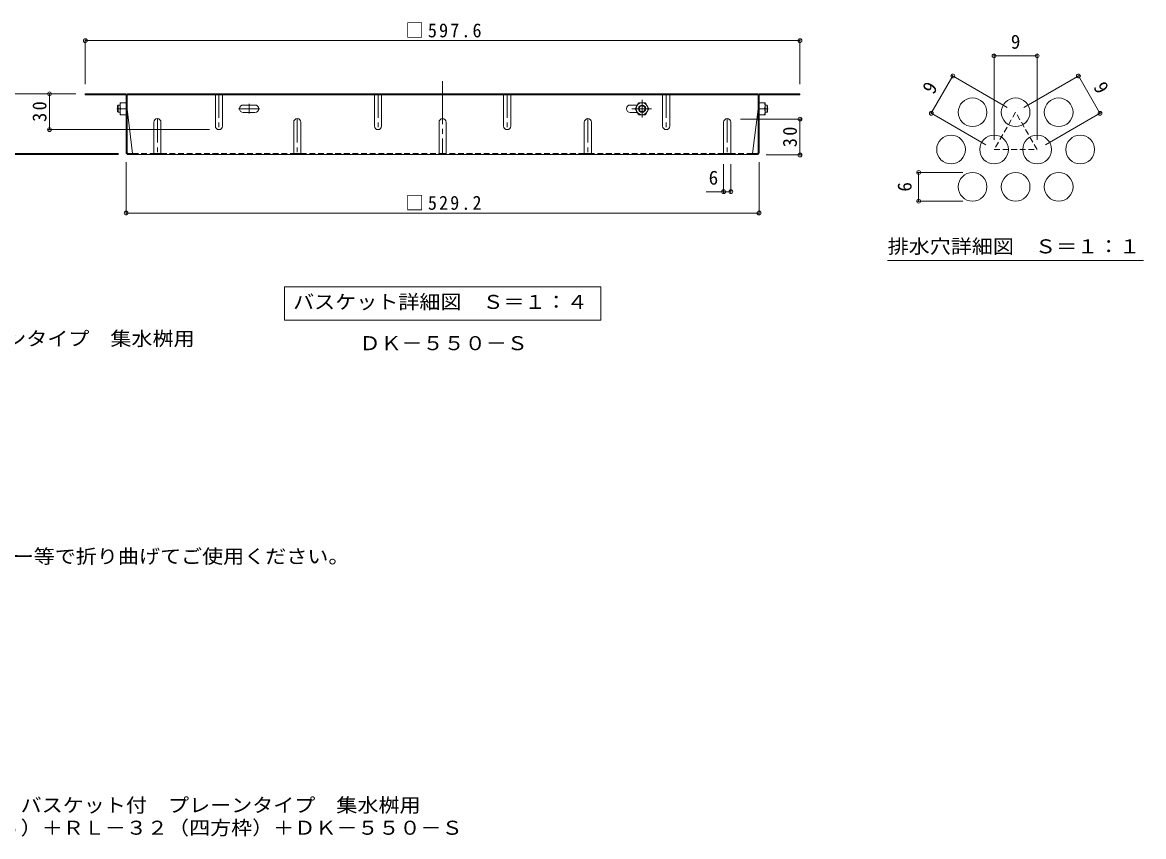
# Model space of a CAD drawing. Units: millimetres at full size, sheet at 1:4, with parts at other scales. Extents: x -932 to 1022, y -779 to 757.
# Drawn here: x 85 to 1022, y -779 to -98 of the extents above; entities that cross this region are included whole.
import ezdxf
from ezdxf.enums import TextEntityAlignment as Align

# ---------------------------------------------------------------- set-up
doc = ezdxf.new("R2010")
doc.units = ezdxf.units.MM
doc.header["$LTSCALE"] = 4
doc.header["$PDMODE"] = 32
doc.header["$PDSIZE"] = 3.2
for name, pattern in [('CHAIN1', [8, 5, -1, 1, -1]), ('CHAIN2', [12, 9, -1, 1, -1]), ('DASHED1', [1.8, 1.2, -0.6])]:
    doc.linetypes.add(name, pattern=pattern)
for name, color, linetype, lineweight in [('A-1_躯体', 3, 'Continuous', 9), ('A-4_その他', 7, 'Continuous', 9), ('A-5_文字', 7, 'Continuous', 9), ('A-7_ハッチ', 2, 'Continuous', 9), ('A-8_記号', 2, 'Continuous', 9), ('A-B_ﾊｯﾁ', 2, 'Continuous', 9), ('D-4_その他', 7, 'Continuous', 9), ('F-4_F-4ﾚｲﾔ', 7, 'Continuous', 9), ('F-6_F-6ﾚｲﾔ', 2, 'Continuous', 9), ('F-7_F-7ﾚｲﾔ', 2, 'Continuous', 9)]:
    doc.layers.add(name, color=color, linetype=linetype, lineweight=lineweight)
doc.layers.add('F-5_F-5ﾚｲﾔ', color=2, linetype='Continuous')
doc.styles.add('ＭＳ ゴシック', font='')
doc.styles.get('ＭＳ ゴシック').set_extended_font_data('MS Gothic')

msp = doc.modelspace()

# ---------------------------------------------------------------- linework, layer by layer
at = {"layer": 'A-1_躯体'}
for p, q in [((164.592, -167.595), (164.092, -168.095)), ((164.092, -173.095), (164.092, -168.095)), ((164.592, -173.595), (164.592, -167.595)), ((166.292, -167.595), (164.592, -167.595)), ((705.492, -167.595), (707.192, -167.595)), ((707.192, -167.595), (707.692, -168.095)), ((707.192, -173.595), (707.192, -167.595)), ((707.692, -173.095), (707.692, -168.095)), ((164.592, -173.595), (164.092, -173.095)), ((166.292, -173.595), (164.592, -173.595)), ((705.492, -173.595), (707.192, -173.595)), ((707.192, -173.595), (707.692, -173.095))]:
    msp.add_line(p, q, dxfattribs=at)
at = {"layer": 'A-4_その他'}
for p, q in [((137.089, -112.436), (137.089, -150.095)), ((137.089, -112.436), (137.089, -150.095)), ((734.696, -112.436), (734.696, -150.095)), ((734.696, -112.436), (734.696, -150.095)), ((137.089, -113.636), (734.696, -113.636)), ((137.089, -113.636), (734.696, -113.636)), ((77.008, -158.095), (129.089, -158.095)), ((107.229, -158.095), (107.229, -188.095)), ((735.896, -179.295), (684.892, -179.295)), ((735.896, -179.295), (684.892, -179.295)), ((734.696, -209.295), (734.696, -179.295)), ((734.696, -209.295), (734.696, -179.295)), ((106.029, -188.095), (240.892, -188.095)), ((77.008, -208.095), (164.759, -208.095)), ((77.008, -208.895), (164.892, -208.895)), ((171.292, -259.053), (171.292, -215.295)), ((171.292, -259.053), (171.292, -215.295)), ((700.492, -259.053), (700.492, -215.295)), ((700.492, -259.053), (700.492, -215.295)), ((735.896, -209.295), (706.492, -209.295)), ((735.896, -209.295), (706.492, -209.295)), ((670.892, -241.219), (670.892, -216.895)), ((676.892, -241.219), (676.892, -216.895)), ((656.317, -240.019), (676.892, -240.019)), ((171.292, -257.853), (700.492, -257.853)), ((171.292, -257.853), (700.492, -257.853))]:
    msp.add_line(p, q, dxfattribs=at)
for p in [(137.089, -113.636), (734.696, -113.636), (107.229, -158.095), (734.696, -179.295), (107.229, -188.095), (734.696, -209.295), (670.892, -240.019), (676.892, -240.019), (171.292, -257.853), (700.492, -257.853)]:
    msp.add_point(p, dxfattribs=at)
at = {"layer": 'A-5_文字'}
for p, q in [((303.692, -319.53), (568.092, -319.53)), ((303.692, -319.53), (303.692, -347.53)), ((568.092, -319.53), (568.092, -347.53)), ((303.692, -347.53), (568.092, -347.53))]:
    msp.add_line(p, q, dxfattribs=at)
at = {"layer": 'A-7_ハッチ', "linetype": 'CHAIN2'}
msp.add_line((435.892, -147.522), (435.892, -208.895), dxfattribs=at)
at = {"layer": 'A-7_ハッチ'}
for p, q in [((170.492, -158.095), (137.089, -158.095)), ((137.089, -158.095), (137.089, -158.895)), ((170.626, -158.895), (137.089, -158.895)), ((172.092, -207.428), (172.092, -158.095)), ((699.692, -158.095), (172.092, -158.095)), ((699.692, -158.895), (172.092, -158.895)), ((212.093, -158.095), (212.093, -158.895)), ((659.691, -158.095), (659.691, -158.895)), ((699.692, -207.428), (699.692, -158.095)), ((701.159, -158.895), (734.696, -158.895)), ((701.292, -158.095), (734.696, -158.095)), ((734.696, -158.095), (734.696, -158.895)), ((171.292, -207.295), (171.292, -159.562)), ((278.992, -167.495), (269.192, -167.495)), ((592.792, -167.495), (598.732, -167.495)), ((700.492, -207.295), (700.492, -159.562)), ((172.092, -171.095), (176.704, -208.095)), ((269.192, -173.695), (278.992, -173.695)), ((598.732, -173.695), (592.792, -173.695)), ((699.692, -171.095), (695.08, -208.095)), ((172.759, -208.095), (176.704, -208.095)), ((698.892, -208.895), (172.892, -208.895)), ((699.026, -208.095), (695.08, -208.095))]:
    msp.add_line(p, q, dxfattribs=at)
at = {"layer": 'A-7_ハッチ', "linetype": 'CHAIN1'}
for p, q in [((274.092, -174.695), (274.092, -166.495)), ((265.092, -170.595), (283.092, -170.595))]:
    msp.add_line(p, q, dxfattribs=at)
at = {"layer": 'A-7_ハッチ', "linetype": 'DASHED1'}
for p, q in [((176.704, -208.095), (194.392, -208.095)), ((200.392, -208.095), (311.392, -208.095)), ((317.392, -208.095), (432.892, -208.095)), ((554.392, -208.095), (438.892, -208.095)), ((670.892, -208.095), (560.392, -208.095)), ((695.08, -208.095), (676.892, -208.095))]:
    msp.add_line(p, q, dxfattribs=at)
at = {"layer": 'A-7_ハッチ'}
for centre, radius, start, end in [((170.492, -159.695), 1.6, 0, 90), ((170.626, -159.562), 0.667, 0, 90), ((701.292, -159.695), 1.6, 90, 180), ((701.159, -159.562), 0.667, 90, 180), ((269.192, -170.595), 3.1, 90, 270), ((278.992, -170.595), 3.1, 270, 90), ((592.792, -170.595), 3.1, 90, 270), ((172.892, -207.295), 1.6, 180, 270), ((172.759, -207.428), 0.667, 180, 270), ((175.904, -208.095), 0.8, 270, 0), ((695.88, -208.095), 0.8, 180, 270), ((698.892, -207.295), 1.6, 270, 0), ((699.026, -207.428), 0.667, 270, 0)]:
    msp.add_arc(centre, radius, start, end, dxfattribs=at)
at = {"layer": 'A-8_記号', "linetype": 'DASHED1'}
for p, q in [((245.892, -159.295), (245.892, -158.095)), ((251.892, -159.295), (251.892, -158.095)), ((378.892, -159.295), (378.892, -158.095)), ((384.892, -159.295), (384.892, -158.095)), ((486.892, -159.295), (486.892, -158.095)), ((492.892, -159.295), (492.892, -158.095)), ((619.892, -159.295), (619.892, -158.095)), ((625.892, -159.295), (625.892, -158.095))]:
    msp.add_line(p, q, dxfattribs=at)
at = {"layer": 'A-8_記号'}
for p, q in [((245.892, -185.095), (245.892, -158.895)), ((251.892, -185.095), (251.892, -158.895)), ((378.892, -185.095), (378.892, -158.895)), ((384.892, -185.095), (384.892, -158.895)), ((486.892, -185.095), (486.892, -158.895)), ((492.892, -185.095), (492.892, -158.895)), ((619.892, -185.095), (619.892, -158.895)), ((625.892, -185.095), (625.892, -158.895)), ((194.392, -181.895), (194.392, -208.895)), ((200.392, -181.895), (200.392, -208.895)), ((311.392, -181.895), (311.392, -208.895)), ((317.392, -181.895), (317.392, -208.895)), ((432.892, -181.895), (432.892, -208.895)), ((438.892, -181.895), (438.892, -208.895)), ((554.392, -181.895), (554.392, -208.895)), ((560.392, -181.895), (560.392, -208.895)), ((670.892, -181.895), (670.892, -208.895)), ((676.892, -181.895), (676.892, -208.895)), ((194.392, -208.095), (200.392, -208.095)), ((311.392, -208.095), (317.392, -208.095)), ((432.892, -208.095), (438.892, -208.095)), ((554.392, -208.095), (560.392, -208.095)), ((670.892, -208.095), (676.892, -208.095))]:
    msp.add_line(p, q, dxfattribs=at)
at = {"layer": 'A-8_記号', "linetype": 'CHAIN1'}
for p, q in [((248.892, -158.095), (248.892, -188.095)), ((381.892, -158.095), (381.892, -188.095)), ((489.892, -158.095), (489.892, -188.095)), ((622.892, -158.095), (622.892, -188.095)), ((197.392, -178.895), (197.392, -209.295)), ((314.392, -178.895), (314.392, -209.295)), ((557.392, -178.895), (557.392, -209.295)), ((673.892, -178.895), (673.892, -208.895))]:
    msp.add_line(p, q, dxfattribs=at)
at = {"layer": 'A-8_記号'}
for centre, start, end in [((197.392, -181.895), 0, 180), ((248.892, -185.095), 180, 0), ((314.392, -181.895), 0, 180), ((381.892, -185.095), 180, 0), ((435.892, -181.895), 0, 180), ((489.892, -185.095), 180, 0), ((557.392, -181.895), 0, 180), ((622.892, -185.095), 180, 0), ((673.892, -181.895), 0, 180)]:
    msp.add_arc(centre, 3, start, end, dxfattribs=at)
at = {"layer": 'A-B_ﾊｯﾁ'}
for p, q in [((166.292, -175.595), (166.292, -165.595)), ((171.292, -165.595), (166.292, -165.595)), ((596.942, -170.595), (599.829, -165.595)), ((599.829, -165.595), (605.555, -165.595)), ((608.442, -170.595), (605.555, -165.595)), ((700.492, -165.595), (705.492, -165.595)), ((705.492, -175.595), (705.492, -165.595)), ((171.292, -175.595), (166.292, -175.595)), ((171.292, -170.595), (166.725, -170.595)), ((596.942, -170.595), (599.829, -175.595)), ((599.829, -175.595), (605.555, -175.595)), ((608.442, -170.595), (605.555, -175.595)), ((700.492, -170.595), (705.059, -170.595)), ((700.492, -175.595), (705.492, -175.595))]:
    msp.add_line(p, q, dxfattribs=at)
at = {"layer": 'A-B_ﾊｯﾁ', "linetype": 'CHAIN1'}
for p, q in [((602.692, -163.225), (602.692, -177.985)), ((163.606, -170.595), (166.667, -170.595)), ((594.164, -170.595), (610.672, -170.595)), ((708.179, -170.595), (705.117, -170.595))]:
    msp.add_line(p, q, dxfattribs=at)
at = {"layer": 'A-B_ﾊｯﾁ'}
for radius in [5, 3, 2.458]:
    msp.add_circle((602.692, -170.595), radius, dxfattribs=at)
for centre, start, end in [((173.725, -168.095), 160.34634, 199.65367), ((698.059, -168.095), 340.34633, 19.65366), ((173.725, -173.095), 160.34634, 199.65367), ((698.059, -173.095), 340.34633, 19.65366)]:
    msp.add_arc(centre, 7.433, start, end, dxfattribs=at)
at = {"layer": 'F-4_F-4ﾚｲﾔ'}
for p, q in [((897.045, -125.162), (897.045, -196.74)), ((897.045, -126.362), (933.045, -126.362)), ((933.045, -125.162), (933.045, -196.74)), ((844.522, -174.416), (862.522, -143.239)), ((861.483, -142.639), (908.117, -169.563)), ((968.608, -142.639), (921.974, -169.563)), ((985.568, -174.416), (967.568, -143.239)), ((843.483, -173.816), (890.117, -200.74)), ((986.608, -173.816), (939.974, -200.74)), ((832.765, -223.917), (871.045, -223.917)), ((833.965, -247.917), (833.965, -223.917)), ((832.765, -247.917), (871.045, -247.917))]:
    msp.add_line(p, q, dxfattribs=at)
for p in [(897.045, -126.362), (933.045, -126.362), (862.522, -143.239), (967.568, -143.239), (844.522, -174.416), (985.568, -174.416), (833.965, -223.917), (833.965, -247.917)]:
    msp.add_point(p, dxfattribs=at)
at = {"layer": 'F-6_F-6ﾚｲﾔ', "linetype": 'DASHED1'}
msp.add_lwpolyline([(915.045, -173.563), (897.045, -204.74), (933.045, -204.74)], close=True, dxfattribs=at)
at = {"layer": 'F-6_F-6ﾚｲﾔ'}
for centre in [(879.045, -173.563), (915.045, -173.563), (951.045, -173.563), (861.045, -204.74), (897.045, -204.74), (933.045, -204.74), (969.045, -204.74), (879.045, -235.917), (915.045, -235.917), (951.045, -235.917)]:
    msp.add_circle(centre, 12, dxfattribs=at)
at = {"layer": 'F-7_F-7ﾚｲﾔ', "color": 7}
msp.add_line((808.045, -297.53), (1022.045, -297.53), dxfattribs=at)

# ---------------------------------------------------------------- texts
at = {"layer": 'A-1_躯体', "color": 2, "style": 'ＭＳ ゴシック', "width": 1.1}
msp.add_text('ＤＫ－５５０－Ｓ', height=11.73, dxfattribs=at).set_placement((366.36, -376.04), align=Align.BOTTOM_LEFT)
at = {"layer": 'A-4_その他', "color": 2, "style": 'ＭＳ ゴシック'}
msp.add_text('6', height=11.73, dxfattribs=at).set_placement((658.377, -237.619), align=Align.BOTTOM_LEFT)
at = {"layer": 'A-4_その他', "color": 2, "char_height": 11.73, "attachment_point": 7, "style": 'ＭＳ ゴシック'}
for s, insert in [('\\T1.23;\\W0.95;□597.6', (404.892, -111.236)), ('\\T1.23;\\W0.95;□597.6', (404.892, -111.236)), ('\\T1.23;\\W0.95;□529.2', (404.892, -255.453)), ('\\T1.23;\\W0.95;□529.2', (404.892, -255.453))]:
    msp.add_mtext(s, dxfattribs=dict(at, insert=insert))
at = {"layer": 'A-4_その他', "color": 2, "char_height": 11.73, "attachment_point": 7, "rotation": 90, "style": 'ＭＳ ゴシック'}
for insert in [(104.829, -181.595), (732.296, -202.795), (732.296, -202.795)]:
    msp.add_mtext('\\T1.27;\\W0.95;30', dxfattribs=dict(at, insert=insert))
at = {"layer": 'A-5_文字', "color": 2, "style": 'ＭＳ ゴシック', "width": 1.1}
msp.add_text('バスケット詳細図\u3000Ｓ＝１：４', height=11.73, dxfattribs=at).set_placement((310.892, -341.53), align=Align.BOTTOM_LEFT)
at = {"layer": 'D-4_その他', "color": 2, "style": 'ＭＳ ゴシック', "width": 1.1}
for s, p in [('ステンレス製グレーチング\u3000バスケット付\u3000プレーンタイプ\u3000集水桝用', (-334.688, -372.233)), ('施工場所の状況に合わせて、アンカーをプライヤー等で折り曲げてご使用ください。', (-310.803, -554.304))]:
    msp.add_text(s, height=11.73, dxfattribs=at).set_placement(p, align=Align.BOTTOM_LEFT)
at = {"layer": 'F-4_F-4ﾚｲﾔ', "color": 2, "style": 'ＭＳ ゴシック'}
msp.add_text('9', height=11.73, dxfattribs=at).set_placement((911.045, -123.962), align=Align.BOTTOM_LEFT)
for s, rotation, p in [('9', 60, (849.444, -161.091)), ('9', 300, (976.647, -154.163)), ('6', 90, (831.565, -239.917))]:
    msp.add_text(s, height=11.73, rotation=rotation, dxfattribs=at).set_placement(p, align=Align.BOTTOM_LEFT)
at = {"layer": 'F-5_F-5ﾚｲﾔ', "style": 'ＭＳ ゴシック', "width": 1.1}
for s, p in [('ステンレス製グレーチング\u3000バスケット付\u3000プレーンタイプ\u3000集水桝用', (-145.731, -762.372)), ('ＳＭＷ\u3000６６３２（Ｐ＝１５）＋ＲＬ－３２（四方枠）＋ＤＫ－５５０－Ｓ', (-145.731, -781.233))]:
    msp.add_text(s, height=11.73, dxfattribs=at).set_placement(p, align=Align.BOTTOM_LEFT)
at = {"layer": 'F-7_F-7ﾚｲﾔ', "style": 'ＭＳ ゴシック', "width": 1.1}
msp.add_text('排水穴詳細図\u3000Ｓ＝１：１', height=11.73, dxfattribs=at).set_placement((808.045, -295.072), align=Align.BOTTOM_LEFT)

doc.saveas('drawing.dxf')
